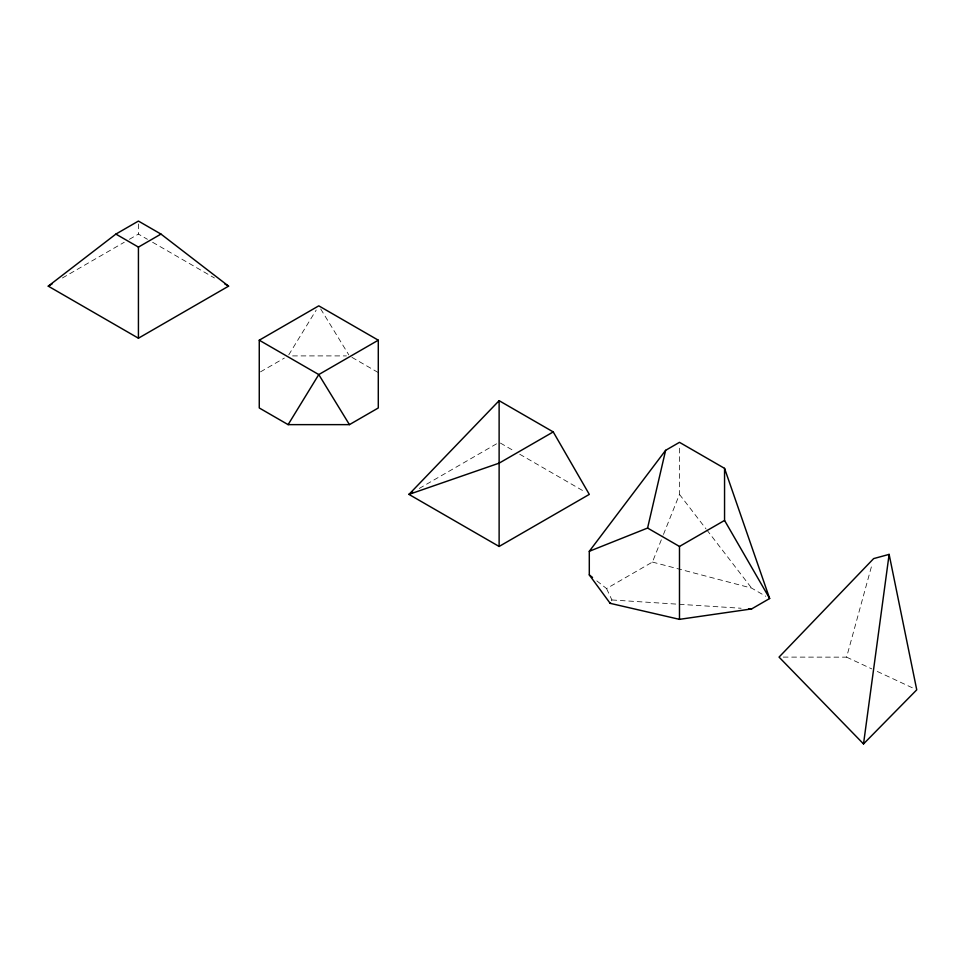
<?xml version="1.0" encoding="UTF-8"?>
<svg xmlns="http://www.w3.org/2000/svg" width="965" height="965" viewBox="0 0 965 965"><rect width="100%" height="100%" fill="white"/><g stroke="black" fill="none" stroke-linecap="round" stroke-linejoin="round"><path stroke-width="0.72" stroke-dasharray="4.83 3.62" d="M783.266 657.105L846.595 657.153L871.95 564.766M596.84 580.882L606.551 588.566L652.424 562.076L662.919 535.828M663.462 534.453L679.481 494.394L679.481 445.311M611.472 600.809L611.906 599.965L606.551 588.566M288.752 354.867L316.218 310.018M62.423 277.968L124.256 242.263M129.406 239.296L138.429 234.085L147.44 239.296M260.514 371.851L284.349 358.087M419.256 488.447L496.553 443.816M292.6 355.904L346.447 355.904M611.906 599.965L741.096 608.252M652.424 562.076L751.614 588.107L765.788 596.286M846.595 657.153L871.805 668.902M877.282 671.447L914.555 688.817M152.591 242.263L214.435 277.968M351.948 357.364L378.292 372.574M500.413 443.08L514.586 451.258M519.737 454.238L585.441 492.162M679.481 494.394L705.958 528.796M706.875 529.978L751.614 588.107M320.694 308.969L348.799 354.867M138.429 223.964L138.429 234.085"/><path stroke-width="1.45" d="M863.518 743.931L889.127 554.38L873.639 558.602L779.045 657.105L863.518 743.931L916.75 689.83L889.127 554.38M589.301 551.292L647.587 528.048L665.621 450.329L679.481 442.332L724.558 468.363L769.648 598.517L751.614 608.927L679.481 619.349L610.169 603.342L589.301 574.899L589.301 551.292L665.621 450.329M610.169 603.342L610.495 602.703M288.113 424.636L318.776 374.565L378.292 340.199L378.292 407.966L349.439 424.636L288.113 424.636L259.259 407.966L259.259 340.199L318.776 305.845L378.292 340.199M499.122 400.68L408.955 494.394L499.122 546.455L589.301 494.394L553.235 431.922L499.122 400.68L499.122 546.455M48.25 286.147L115.884 234.085L138.429 221.069L160.974 234.085L228.596 286.147L138.429 338.208L48.25 286.147L52.11 283.915M115.884 234.085L138.429 247.1L160.974 234.085M412.815 492.162L408.955 494.394L499.122 463.152L553.235 431.922M647.587 528.048L679.481 546.455L724.558 520.424L724.558 468.363M748.611 608.734L751.614 608.927M224.736 283.915L228.596 286.147M259.259 340.199L318.776 374.565L349.439 424.636M589.301 574.899L592.534 577.468M724.558 520.424L769.648 598.517M679.481 546.455L679.481 619.349M138.429 247.1L138.429 338.208"/></g></svg>
